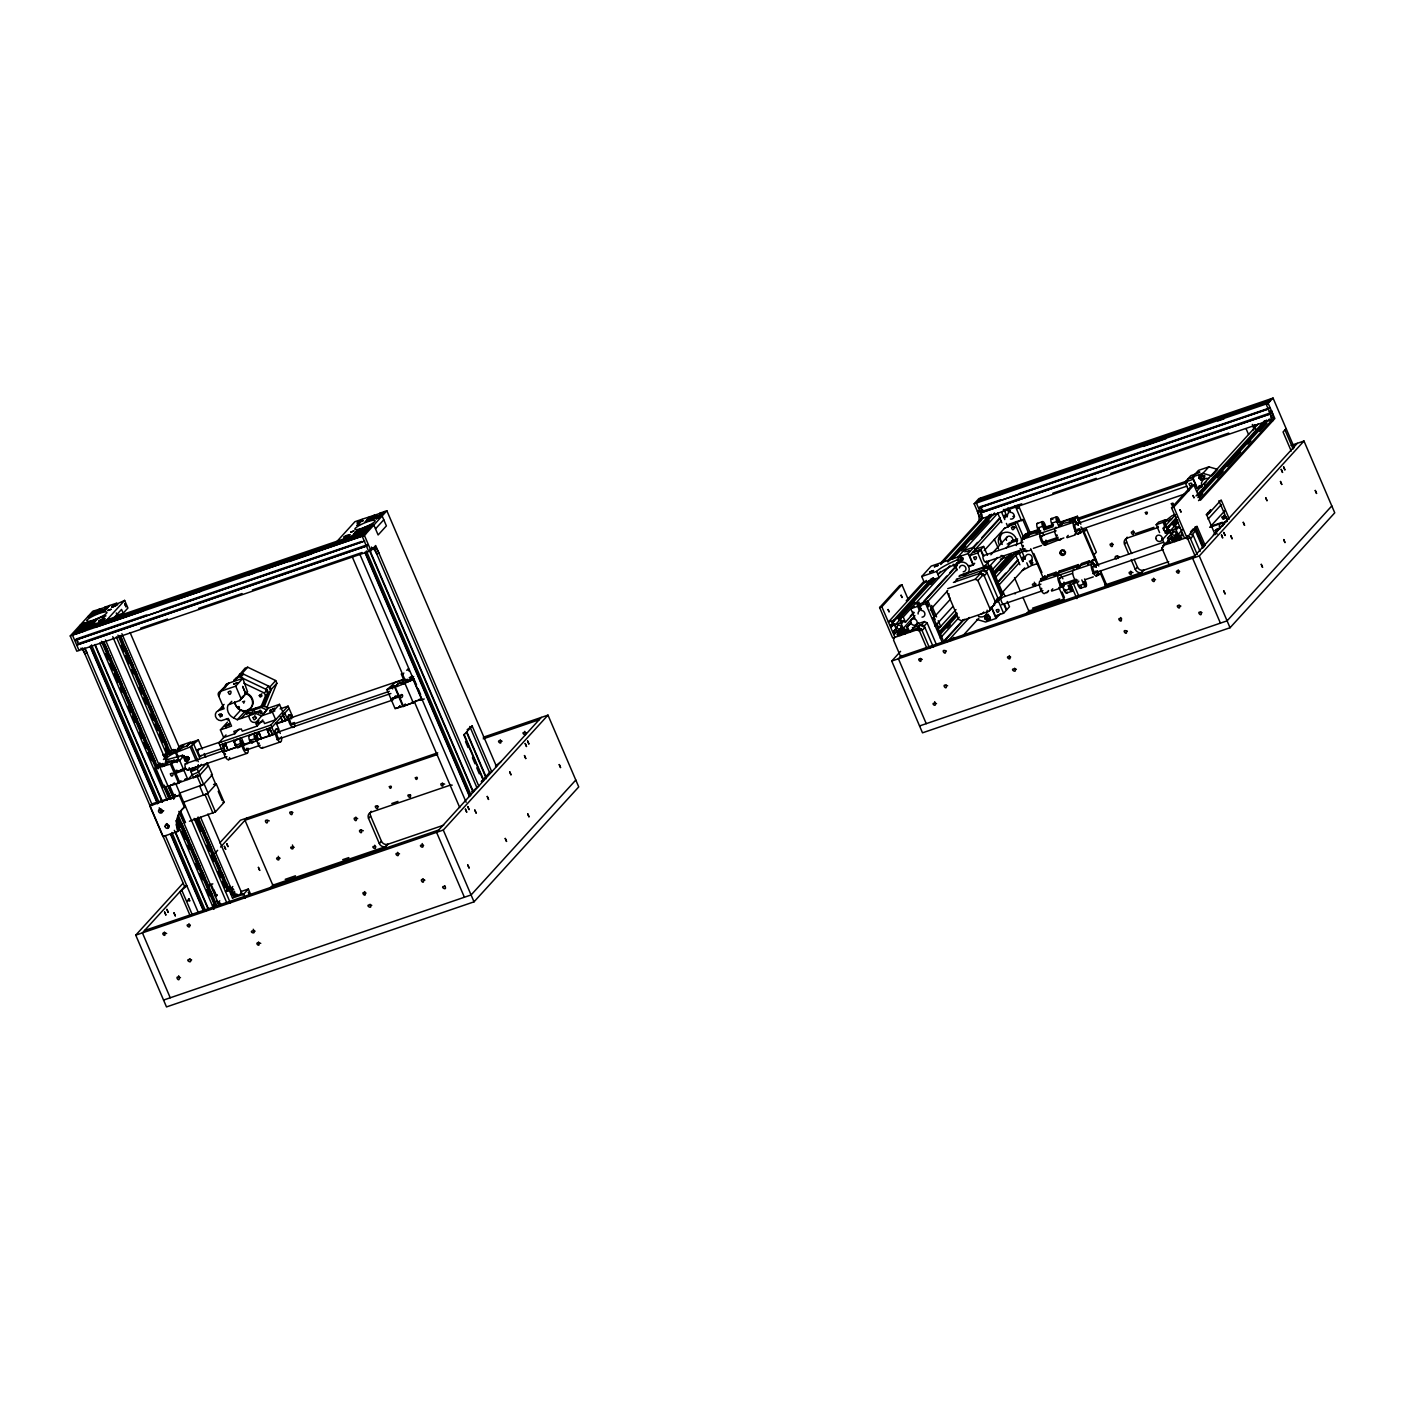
<?xml version="1.0" encoding="UTF-8"?>
<svg xmlns="http://www.w3.org/2000/svg" width="1405" height="1405" viewBox="0 0 1405 1405"><rect width="100%" height="100%" fill="white"/><g stroke="black" fill="none" stroke-linecap="round" stroke-linejoin="round"><path stroke-width="1.5" d="M984.835 618.762L986.082 615.127L984.835 618.762L986.995 620.536L990.402 618.657L986.995 620.536M989.454 619.693L989.735 617.094L987.575 615.337L985.133 616.163M1198.834 478.227L1200.063 474.591L1198.834 478.227L1200.994 480.001L1204.401 478.122L1204.682 475.522L1203.453 479.158M242.45 701.85L244.611 701.183L243.715 703.22M256.641 738.89L255.376 735.939L256.641 738.89A6.762 2.511 71.1 0 0 259.521 746.687A6.762 2.511 71.1 0 0 262.876 747.197M920.117 606.345L921.013 606.187M920.995 608.716L919.555 607.768L920.047 606.222M981.076 506.397L981.428 508.715M1010.336 510.647L1009.457 510.805M1014.375 593.56L1015.464 593.735M1031.779 559.928L1031.902 561.368M219.162 714.443L220.357 717.094L222.271 715.057M222.043 716.234L221.252 713.722L219.004 714.794M254.726 715.672L256.483 718.008M292.433 844.985C295.928 853.52 285.654 845.248 294.189 847.32M989.858 617.216C986.205 621.871 986.275 611.596 989.84 616.795M910.984 622.591L906.594 627.403L907.507 629.545L906.401 629.914L903.222 628.386L901.255 623.802L902.467 620.764L905.47 622.187L914.233 612.562L912.987 612.071M1182.413 533.145L1181.447 533.479L1182.36 535.621L1181.254 535.99L1178.075 534.444L1176.108 529.878L1177.32 526.84L1180.323 528.262M262.928 705.907L268.355 692.595L267.196 689.908L239.201 676.56L235.987 678.896L245.085 668.13L247.719 667.217L275.714 680.564L276.873 683.269L266.774 707.98M260.856 707.119L265.527 695.721L268.355 692.595M264.14 706.75L271.2 689.486L276.873 683.269M894.564 637.466L893.527 640.013L900.886 657.189M946.689 591.206L958.79 619.447L961.477 620.729L988.962 611.333L995.671 602.569L983.553 574.311L980.883 573.029L953.398 582.425M993.774 604.097L997.849 597.915L995.987 602.499L1000.307 598.881L1001.343 596.335L989.225 568.077L986.556 566.812L959.071 576.208M988.962 611.333L995.671 602.569M997.462 601.99L1001.343 596.335M1169.294 565.284L1161.917 548.108L1164.85 543.489L1170.207 541.663M1166.642 542.927L1169.171 539.871L1167.924 542.927M239.078 729.055L234.828 733.726L223.676 737.537L220.409 729.898L231.544 726.086L228.277 718.447L221.323 720.66A5.409 4.917 42.3 0 1 218.425 710.631L224.097 708.7L218.776 696.283L220.866 691.225L227.961 683.445L242.819 678.352L247.508 691.734L239.746 700.515L228.049 704.976A10.151 9.238 42.3 0 0 233.599 717.937L237.34 719.729L255.921 713.389L257.572 711.562L262.911 714.109M903.942 629.809L897.479 635.341L898.252 631.179L901.167 627.965M1178.795 535.885L1174.404 540.697L1172.332 541.399L1171.84 540.258L1173.105 537.254L1177.566 535.727L1180.744 537.219L1181.236 538.361L1179.164 539.063L1179.585 540.064M1004.206 603.641L1006.665 609.858L1009.492 606.749L1007.227 601.463M1023.051 548.775L1021.786 549.671L1020.048 548.565M1117.871 558.523L1117.519 556.257M1163.92 520.939L1163.639 522.098M104.831 618.78L104.163 618.376M171.954 749.603L171.234 750.375L173.728 749.532A6.762 1.264 -23.2 0 0 172.569 752.255A6.762 1.264 -23.2 0 0 182.527 747.53L182.826 747.056A6.762 1.264 -23.2 0 0 178.47 747.478M186.531 779.02L184.898 780.021M344.014 537.026L345.314 537.29M362.964 520.728L362.297 520.342M407.397 679.265A6.762 1.264 -23.2 0 0 402.778 682.075L402.497 682.549A6.762 1.264 -23.2 0 0 406.835 682.127A6.762 1.264 -23.2 0 0 413.983 678.633M239.746 700.515L247.508 691.734M189.131 759.174L186.847 761.932L189.131 759.174L188.059 756.663L184.687 756.891M263.578 713.881L266.704 709.964L261.348 707.418L253.919 709.947L255.552 713.775M474.047 791.226L471.817 791.981L478.771 786.027L375.679 545.509L370.955 550.69L76.801 651.218L70.25 635.956L92.712 611.298L99.685 609.155M81.929 624.803L72.48 635.183L79.031 650.462M90.201 615.724L94.925 610.543M76.678 632.022L75.607 631.758L365.3 532.758L365.739 533.76L74.079 633.427L74.518 634.41L84.862 630.88M97.595 609.858L106.517 606.819M82.263 628.281C75.501 629.493 95.698 622.38 87.005 626.648M86.987 623.082C78.311 627.35 98.49 620.237 91.747 621.467M95.259 614.003C88.497 615.232 108.694 608.119 100.018 612.387M104.743 607.188L116.843 603.061L115.456 604.572M92.063 624.926L96.787 619.728L79.699 625.576M109.783 605.467L105.059 610.648L87.971 616.496M99.123 622.503L100.51 620.992M99.86 622.257L101.248 620.729M116.211 604.326L124.641 600.392L127.925 608.031L123.183 613.212L115.772 615.759M106.921 619.851L124.641 600.392M113.278 618.481L121.55 609.401L123.183 613.212M337.2 541.153L354.921 521.694L361.981 519.288L360.593 520.798M344.26 538.747L345.648 537.219M344.998 538.484L346.385 536.956M352.058 536.078L356.782 530.879L373.87 525.048L378.121 534.971L386.393 525.892L382.142 515.969L365.054 521.799L369.778 516.619M372.448 515.934L381.37 512.895M357.116 534.339C350.354 535.568 370.551 528.456 361.858 532.723M361.84 529.158C353.147 533.426 373.344 526.313 366.582 527.542M370.112 520.078C363.351 521.308 383.547 514.195 374.854 518.463M374.52 515.231L362.718 519.025L361.752 520.43M379.596 513.264L386.867 510.77L496.509 766.568M218.776 696.283L218.46 695.545A3.39 3.073 42.3 0 1 220.128 691.471L227.961 683.445M371.64 525.804L362.191 536.183L368.725 551.462L371.096 548.863A8.307 3.091 71.1 0 1 371.429 548.565M379.912 516.724L384.636 511.543M220.128 691.471L229.033 683.058M363.561 536.148L363.79 534.427M70.25 635.956L364.422 535.428L386.867 510.77M164.209 756.417L167.037 753.291L167.704 754.819L163.437 759.508M236.567 677.456L233.739 680.582L239.201 676.56M180.982 780.653L178.628 783.252L163.033 787.45L154.849 768.359L158.045 766.726M159.854 762.88L157.852 765.075L159.38 764.548M166.949 755.065L170.497 752.36M239.412 674.347L242.046 673.452L247.719 667.217M375.504 528.86L383.776 519.78M240.712 677.28L243.557 674.172L238.832 675.787M364.72 541.048L74.711 640.381L362.648 541.75M185.232 761.264L182.65 755.258L167.915 759.455A13.523 2.511 -23.2 0 1 173.272 753.572L190.219 746.951L198.368 739.961L202.285 749.128M221.937 690.839L235.724 686.149L242.819 678.352M218.425 710.631L224.097 704.414M173.237 760.527L169.197 762.09M154.849 768.359L170.444 764.162L173.992 760.263M186.988 746.002L190.536 742.103L180.139 745.669M186.356 763.863A3.548 1.317 71.1 0 0 185.302 767.112L183.616 769.624L175.449 772.416L171.515 763.249L174.361 760.14L169.531 761.791A6.762 1.264 -23.2 0 0 165.474 761.756M182.65 755.258L181.473 756.557L184.073 755.662L187.497 763.688M229.226 704.116L231.772 701.323M171.515 763.249L179.7 760.456L184.073 755.662M175.449 772.416L177.311 770.379M179.7 782.339L175.783 773.189L177.645 771.134L186.022 768.781A3.548 1.317 71.1 0 0 188.305 769.132M149.861 805.996L151.758 803.923L180.525 794.809L149.861 805.996L162.945 836.537L177.803 831.461L179.7 829.389M220.409 729.898L227.505 722.117M175.783 773.189L183.95 770.397L185.811 768.342M225.222 725.858L230.104 723.61L225.222 725.858L226.047 727.755M233.599 717.937L240.694 710.14L244.435 711.949L262.998 705.609L268.355 708.155L279.49 704.344L282.774 711.984M237.34 719.729L244.435 711.949M235.057 744.123L236.128 747.442L222.763 752.009L218.829 742.841L226.029 734.956M241.063 718.464L248.141 710.684M265.527 695.721L264.368 693.016L267.196 689.908M271.2 689.486L270.041 686.782L275.714 680.564M172.446 795.072L175.204 794.58L172.446 795.072L168.512 785.922M190.94 771.696L197.227 769.009L201.477 764.355M267.775 694.035L270.603 690.926L268.531 686.062L265.685 689.188L267.073 692.419M255.57 708.138L248.492 715.918L250.125 719.746A4.233 3.846 42.3 0 0 257.115 721.134L268.355 708.155M225.784 743.649L223.255 746.406L226.24 745.388M261.348 707.418L262.998 705.609M174.062 784.464L199.721 775.261L208.467 765.655L212.383 774.822L203.655 784.412L179.278 793.193M222.763 752.009L253.339 741.12M250.266 734.727L249.212 735.904A3.811 1.405 71.1 0 0 249.616 740.505A3.811 1.405 71.1 0 0 252.162 742.771L253.216 741.594L238.042 747.601A3.811 1.405 71.1 0 1 235.496 745.317A3.811 1.405 71.1 0 1 235.092 740.716L236.391 739.293M235.092 740.716L241.361 737.783L244.312 744.65M234.828 733.726L233.845 731.425L241.274 728.896L242.257 731.18L257.115 726.104L256.132 723.821L258.959 720.695M269.795 710.614L274.678 708.383L269.795 710.614L270.621 712.528M257.115 726.104L262.788 719.887M238.042 747.601L239.342 746.16M177.803 831.461A23.78 21.637 42.3 0 1 184.477 807.295L185.425 806.259A23.78 21.637 42.3 0 0 178.751 830.425L176.292 824.7M255.921 713.389L261.26 715.935L272.412 712.124L279.49 704.344M249.212 735.904L255.71 732.69L258.661 739.574L252.162 742.771M259.205 732.216L256.694 734.991L259.662 733.972M183.212 802.36L207.571 793.579L216.317 783.99L224.168 802.308L215.422 811.914L189.429 821.24M218.829 742.841L270.831 725.085L288.095 706.135L292.012 715.303L290.993 715.444A7.025 2.599 71.1 0 0 288.218 718.499L287.762 719.975L276.434 723.838M270.357 728.405L267.828 731.18L270.796 730.161L272.535 735.008L269.514 728.036L267.653 729.265M289.061 708.436L271.815 727.369L219.812 745.142M258.661 739.574L274.765 734.235L275.222 732.76A7.025 2.599 71.1 0 1 277.997 729.722L279.015 729.564L276.065 722.697M483.285 737.239L547.985 715.127L578.737 786.905L474.029 901.834L166.493 1006.928L135.741 935.15L182.931 883.359M219.795 842.877L240.448 820.221L437.71 752.817M185.197 885.923L142.414 932.867L170.233 997.761M214.684 853.555L217.635 850.306M220.585 847.075L247.122 817.938M189.991 915.34L179.893 891.754L186.847 885.8L184.617 886.555L82.333 647.933M395.911 688.678L399.038 696.002L390.871 698.794L386.955 689.644L395.104 682.654L405.184 679.212M402.655 674.347L403.85 673.048M398.318 683.603L394.787 687.502L414.071 679.23L416.53 684.955M399.073 683.357L402.638 682.303M409.206 677.825L412.034 676.033M414.457 702.324L395.121 708.735L391.205 699.567L393.277 697.951M217.231 900.745L212.506 905.944L216.212 904.662L219.76 900.781M230.227 886.485L225.503 891.666L229.226 890.401L232.756 886.502M394.12 685.781L389.765 687.783L394.12 685.781L402.954 706.592L405.325 703.993M229.226 890.401L232.492 898.041L236.04 894.142M232.492 898.041L243.627 894.23L248.369 889.031L250.81 894.757M269.04 889.312L273.466 884.465M370.639 816.006L381.44 841.191A5.076 4.619 42.3 0 0 387.85 844.265L385.725 846.6A5.076 4.619 42.3 0 1 379.315 843.527L368.514 818.342L370.639 816.006A5.076 4.619 42.3 0 1 371.166 811.265M467.163 729.739L472.133 725.946L491.768 771.767L489.555 772.522L481.283 781.602L483.496 780.846L463.861 735.026L472.133 725.946M379.315 843.527L381.44 841.191M495.456 766.041L501.234 761.387M541.294 717.411L436.586 832.34L464.405 897.251M135.741 935.15L443.278 830.056L547.985 715.127M575.804 780.038L471.097 894.95L163.56 1000.061M929.724 648.443L921.417 629.054L918.73 627.772L916.85 629.844L892.702 638.098L879.618 607.557L899.709 585.516L901.922 584.743L908.473 600.023M979.882 517.145L974.157 503.798L978.881 498.599L1273.053 398.072L1294.321 447.703M879.618 607.557L881.848 606.802L901.922 584.743M981.111 497.844L976.387 503.025L982.92 518.305L1272.631 419.305L1198.535 500.637M940.612 571.484L937.908 574.452A23.78 4.408 -23.2 0 1 958.684 562.878L962.214 558.997L960.915 555.941L957.367 559.84A23.78 4.408 -23.2 0 0 936.608 571.396L939.225 577.508L924.367 582.583L921.75 576.471L931.199 566.092L968.203 553.552L1000.36 518.041M981.006 512.772L1270.717 413.773L981.006 512.772L981.919 514.915M906.243 600.778L923.91 581.407M940.086 563.633L980.708 519.06M926.334 580.406L888.381 622.064L893.44 620.343L931.199 578.79M940.841 564.494L983.272 517.918M947.444 561.052L989.787 514.581M934.694 578.667L898.199 618.727L901.185 620.149L899.92 623.153L895.459 624.681L892.28 623.188L933.271 578.07M947.883 562.053L991.544 514.23M893.527 624.066L890.612 627.262L894.493 623.732M952.204 559.436L994.547 512.966M898.62 619.71L914.673 602.078M930.725 584.462L935.115 579.65M961.389 550.813L965.762 546.001M971.61 539.59L989.12 520.359M895.459 624.681L901.308 618.27M898.199 618.727L903.239 616.988L949.956 565.723M957.262 557.715L998.13 512.843M964.901 551.919L965.832 550.883M897.093 627.35L892.702 632.145L896.583 628.615M901.255 623.802L904.188 620.589M914.883 618.235L910.791 608.699L917.851 606.293L920.222 603.693L916.885 604.835L919.239 602.236L915.533 603.518M922.014 617.164A3.548 3.232 42.3 0 0 924.876 613.599A3.548 3.232 42.3 0 0 920.977 610.42L918.607 606.029L920.96 603.43L928.02 601.024L934.571 616.303L933.377 617.603L944.019 642.419M910.335 616.11L913.268 612.896M923.471 601.691L946.83 576.05M949.762 572.836L957.051 564.828M973.121 547.212L977.494 542.4M981.867 537.588L999.394 518.357M893.668 631.811L894.581 633.954L897.514 630.757M922.98 602.956L956.559 566.11M896.987 634.182L901.36 629.387M918.607 606.029L925.649 603.623L928.02 601.024M903.222 628.386L914.901 615.566M926.58 602.745L957.244 569.095M966.781 573.925A6.762 6.147 42.3 0 0 968.66 566.514L973.489 564.88L969.555 555.713L972.4 552.604L980.567 549.812L983.026 556.029A3.548 1.317 71.1 0 0 984.22 561.069A3.548 1.317 71.1 0 0 986.31 561.069M1001.045 521.027L972.629 552.341L980.813 549.548L983.641 546.44L987.434 555.256M897.479 635.341L903.31 628.931M906.594 627.403L910.475 623.873M904.363 630.81L899.99 635.622L899.551 634.621M907.648 630.792L904.732 633.989L907.226 629.791M969.555 555.713L977.74 552.92L980.567 549.812M959.439 576.085L960.388 575.031M954.891 581.916L957.718 578.807M918.554 622.643L909.79 632.268L907.56 627.069M930.233 609.823L947.743 590.609M984.238 550.549L1004.68 528.104M974.684 563.282L973.121 565.003L968.203 553.552M1004.329 528.491L1022.735 519.534L1029.285 534.796M912.354 627.807L921.575 624.663L924.402 621.554L927.089 622.819L936.081 643.824M1008.895 525.681L1014.902 523.626L1016.799 521.554L1023.332 536.833M1291.09 445.438L1303.981 441.03L1334.75 512.807L1230.042 627.736L922.505 732.83L891.736 661.053L900.587 651.34M926.879 648.302L919.52 631.126L921.417 629.054M933.412 647.319L924.244 625.945L927.089 622.819M932.639 618.727L950.114 599.549M990.876 554.799L1006.893 537.219M901.378 655.52L898.427 658.769L926.246 723.663M989.7 560.56L982.85 568.077L987.206 568.34M947.725 588.66L975.211 579.264L980.883 573.029M956.243 579.317L983.728 569.921L986.556 566.812M934.957 626.209L952.432 607.03M988.839 567.076L997.568 557.486M1006.314 547.897L1012.144 541.505M989.998 608.787L977.88 580.546L983.553 574.311M998.498 599.443L986.398 571.203L989.225 568.077M989.401 568.463L991.28 566.391L1003.065 593.876L1001.185 595.948M937.82 629.563L956.015 609.594M992.51 569.534L1004.189 556.714M1079.391 528.702A6.762 2.511 71.1 0 1 1076.669 532.969A6.762 2.511 71.1 0 1 1073.332 522.414A6.762 2.511 71.1 0 1 1078.338 525.382A7.025 2.599 71.1 0 0 1075.844 521.518L1023.42 539.011L1022.612 537.131L1025.439 534.023L1039.437 529.228M1024.842 536.376L1026.967 534.04L1025.158 537.131L1022.612 537.131M939.172 631.899L956.7 612.668M993.195 572.608L1009.247 554.975M1029.935 533.022L1028.126 536.113L1025.158 537.131M939.471 633.146L957.121 613.651M993.493 573.855L1011.126 554.378L1009.053 555.08M1028.126 536.113L1029.549 534.567M939.541 635.078L957.068 615.847M993.563 575.787L1012.548 554.957M947.269 628.053L950.202 624.856M999.833 570.377L1012.97 555.959M1026.581 535.568L1035.977 532.565L1038.102 530.229M940.226 638.151L959.193 617.322M995.688 577.262L1019.327 551.322L1013.637 553.271M1035.977 532.565L1038.436 530.985M1019.872 564.757L1015.78 555.221L1025.58 550.093M1036.31 533.32L1040.701 530.756L1037.715 531.775M1042.264 521.729A3.811 1.405 71.1 0 0 1042.668 526.331L1044.143 529.773L1046.268 527.437L1044.811 523.995A3.811 1.405 71.1 0 0 1042.264 521.729L1037.066 523.503M944.406 640.469L963.373 619.64M996.953 582.794L1005.717 573.17M1010.09 568.375L1017.396 560.367M943.897 641.751L964.339 619.324M996.461 584.058L1018.362 560.033M947.497 641.541L969.397 617.498M998.604 585.446L1019.029 563.019M950.869 640.557L953.802 637.343M1056.384 516.899A3.811 1.405 71.1 0 0 1056.788 521.501L1058.597 525.716L1060.722 523.38L1058.913 519.183A3.811 1.405 71.1 0 0 1056.384 516.899L1051.186 518.691M1061.565 524.697L1063.357 521.589L1061.565 524.697L1058.597 525.716M1044.512 544.525L1046.971 542.962M962.829 635.798L978.881 618.182M1000.782 594.139L1024.702 567.901M1000.957 595.351L1003.451 592.629L1004.961 596.159M1069.398 521.132L1071.541 518.796L1069.732 521.905L1060.002 524.153M1029.373 561.087L1031.744 565.477L1022.331 570.483M1072.7 520.886L1074.509 517.795L1072.7 520.886L1069.732 521.905M1071.154 520.342L1074.597 519.358L1077.442 516.25L1080.849 524.206M987.575 615.337L988.523 614.301M1066.799 536.903L1068.222 535.358M976.861 619.447L985.625 622.011L996.022 618.446L1000.465 613.581M1076.388 532.565L1074.966 534.111L1080.498 533.11L1082.623 530.774M991.491 606.872L995.425 616.022L1003.592 613.247L1006.419 610.121L1003.679 604.22A3.548 1.317 71.1 0 1 1001.062 600.181A3.548 1.317 71.1 0 1 1002.345 597.792M1078.267 533.865L1080.392 531.529M1097.358 573.539L1096.269 575.857L1098.499 575.102L1097.674 572.485A7.025 2.599 71.1 0 0 1097.428 570.834A6.762 2.511 71.1 0 1 1094.671 574.961A6.762 2.511 71.1 0 1 1091.334 564.424A6.762 2.511 71.1 0 1 1096.339 567.374A7.025 2.599 71.1 0 0 1093.828 563.528L1041.421 581.003L1040.613 579.123L1044.969 576.032L1043.16 579.123L1044.969 576.032M1084.151 531.898L1086.522 529.299L1096.339 552.218L1093.968 554.799M1043.16 579.123L1046.128 578.105L1047.937 575.014L1056.103 572.221L1054.312 575.312L1056.103 572.221M1046.128 578.105L1047.937 575.014M1054.312 575.312L1057.28 574.311L1059.071 571.203L1078.39 564.599L1076.581 567.708L1078.39 564.599M1057.28 574.311L1059.071 571.203M1025.053 615.214L1029.479 610.367M1048.622 590.539L1046.497 592.875L1048.393 591.347M1051.361 590.328L1052.784 588.765M1060.951 585.973L1059.546 587.536L1062.514 586.517L1064.305 590.715A3.811 1.405 71.1 0 0 1067.185 591.944M1076.581 567.708L1079.567 566.689L1081.358 563.598L1089.525 560.806L1087.733 563.897L1089.525 560.806M1079.567 566.689L1080.972 565.126L1078.004 566.145M1090.368 562.123L1094.741 559.014L1087.733 563.897M1090.701 562.878L1092.51 559.787M1094.917 560.472L1095.742 559.559L1094.179 555.888M1128.672 553.921L1124.527 544.227L1126.652 541.891A5.076 4.619 42.3 0 1 1127.179 537.167M1096.269 575.857L1098.394 573.521M1098.499 575.102L1101.327 571.993M1188.771 490.925L1184.995 482.091L1187.822 478.982L1193.951 476.892M1192.546 476.875L1198.465 470.394L1208.862 466.846L1217.626 469.393L1211.707 475.891L1202.943 473.327L1192.546 476.875L1197.464 488.343M1156.192 524.715L1158.563 522.116L1165.623 519.692L1163.252 522.291L1156.192 524.715L1159.582 532.6M1184.643 538.343L1171.542 507.802L1191.633 485.744L1193.864 484.988L1200.414 500.25L1274.862 418.532L1267.696 402.269M1199.132 475.628C1209.354 473.538 1197.236 481.441 1202.522 473.766M1202.943 473.327L1208.862 466.846M1270.822 398.844L1266.098 404.025L1271.894 417.566M1267.468 403.973L1273.053 398.072M1171.542 507.802L1173.772 507.029L1193.864 484.988M1200.994 480.001L1204.401 478.122M1165.922 526.524L1163.99 522.045L1172.069 515.705L1175.774 514.441L1163.235 528.14L1165.465 533.338L1169.346 529.808M1196.814 491.293L1258.125 423.994M1163.235 528.14L1168.293 526.418L1177.039 516.812M1196.024 495.965L1264.641 420.657M1177.425 519.99L1173.034 524.785L1176.038 526.225L1174.773 529.228L1170.312 530.756L1167.116 529.264L1176.02 519.393M1197.78 495.614L1266.52 420.06M1165.465 533.338L1168.38 530.124M1197.868 497.546L1269.4 419.041M1173.474 525.786L1177.847 520.974M1199.747 496.948L1202.662 493.735M1217.257 477.718L1223.105 471.307M1227.478 466.495L1240.615 452.076M1247.921 444.068L1250.836 440.854M1259.6 431.247L1266.906 423.239M1170.312 530.756L1176.161 524.346M1137.453 567.093A5.076 4.619 42.3 0 0 1143.863 570.149L1141.738 572.485A5.076 4.619 42.3 0 1 1135.31 569.429L1137.453 567.093L1134.116 559.348M1161.707 540.451L1168.995 532.442M1169.785 543.419L1167.555 538.22L1170.47 535.024M1167.555 538.22L1174.369 531.476M1176.108 529.878L1179.041 526.664M1166.343 542.98L1169.171 539.871M1161.917 548.108L1163.814 546.036M1168.521 537.887L1169.434 540.029L1172.35 536.833M1171.84 540.258L1177.671 533.847M1178.075 534.444L1182.448 529.65M1172.332 541.399L1178.163 535.006M1180.674 535.287L1174.826 541.68L1174.404 540.697M1190.439 531.968L1193.354 528.772M1206.14 514.722L1210.408 510.068M1162.954 545.562L1186.874 537.571L1197.025 526.418L1205.209 545.509M1286.137 428.613L1283.064 431.985L1291.248 451.075M1195.286 556.398L1187.928 539.221L1189.807 537.149L1187.137 535.885M1208.089 519.095L1221.191 504.711M1190.474 538.677L1193.302 535.568L1190.088 534.04M1210.408 526.576L1224.967 510.595M1218.293 529.527L1216.203 530.071M1213.358 534.884L1227.952 518.866M1297.307 443.313L1192.599 558.242L1220.418 623.135M891.736 661.053L1199.273 555.959L1303.981 441.03M1331.8 505.923L1227.092 620.852L919.555 725.946M219.215 714.46L222.008 715.005M1003.539 555.73L1000.957 555.555M1225.845 517.795L1223.053 517.233L1224.282 515.126M999.06 597.722L1002.116 594.912L990.349 567.427L983.781 567.04L962.337 574.364M363.105 520.675L362.086 521.395M169.531 761.791L168.846 762.406A6.762 1.264 -23.2 0 1 158.976 766.638A6.762 1.264 -23.2 0 1 160.714 763.793M182.211 769.22L180.648 770.098M112.751 605.889L111.592 606.837L112.558 606.925M117.616 604.782L114.701 606.293M99.105 620.536L102.846 618.692M104.62 619.043L103.285 619.798M357.239 522.502L360.137 520.974M344.243 536.763L346.332 535.621M344.892 536.376L344.225 537.465M349.09 535.656L350.267 534.708L349.301 534.62M406.625 680.406L405.676 681.443L411.033 678.65M399.582 706.241L400.548 706.434M176.24 760.245C170.321 764.267 184.564 757.506 176.24 760.245L177.223 762.529M222.148 709.332L223.237 706.715M231.087 890.594L232.387 893.65L231.105 892.228M982.833 509.98L981.656 509.19M1003.82 517.268L1004.557 517.584A3.39 1.247 71.1 0 1 1004.786 515.126A3.39 1.247 71.1 0 1 1006.524 516.496M1255.174 427.436L1253.875 425.1M1033.044 562.878L1031.709 562.72L1030.989 560.455A3.548 3.232 42.3 0 0 1030.497 554.922A3.548 3.232 42.3 0 0 1025.457 557.047M349.195 535.639L347.667 536.411M242.345 697.266L243.381 696.476L242.485 696.476M175.151 749.532C169.355 753.642 184.564 747.091 177.539 748.514M171.428 784.745L170.62 785.448L172.85 784.763M395.42 696.107L394.612 696.81L396.86 696.107M399.916 706.048L399.231 706.785M237.059 894.16C231.386 897.602 244.031 893.668 240.993 892.702M1074.614 582.337L1073.227 583.057L1078.724 595.896M216.967 895.248L215.106 895.723L217.108 894.757M260.663 713.775C264.333 711.334 256.764 708.981 258.748 713.143M113.348 605.502L117.757 603.992M98.649 621.256L103.355 619.798M162.927 763.424C155.288 767.516 170.216 762.722 165.263 762.564M212.822 883.85L209.696 885.097M996.725 616.286L997.936 615.478L996.848 615.583M402.954 706.592L421.553 699.11L413.369 680.02M195.875 775.823L197.508 775.367L195.875 776.385M162.734 755.1L167.037 753.291M360.699 522.168L358.222 523.082M346.297 535.604L348.756 534.69M347.685 536.429L345.226 537.342M241.853 697.512L240.852 697.916M180.718 770.291L182.597 769.87L180.578 771.011M184.635 779.459L185.811 779.02M196.015 775.683L197.894 775.244L195.91 776.28M197.227 769.009L199.844 775.121L193.556 777.808L189.218 767.692M262.12 695.897L260.206 694.843L261.945 693.807M114.718 606.258L113.085 606.855M103.9 616.145C98.35 618.586 107.202 616.005 103.9 616.145A10.994 2.037 -23.2 0 1 105.972 615.829M360.137 521.009L362.42 520.272M93.327 612.299L97.542 610.894L91.817 613.967M108.185 607.223L102.442 610.297L106.675 608.892M368.18 518.375L372.395 516.97L366.67 520.043M383.038 513.299L377.295 516.373L381.528 514.968M80.331 626.577L84.546 625.172L78.821 628.228M95.189 621.502L89.446 624.575L93.678 623.153M355.184 532.653L359.399 531.248L353.656 534.304M370.042 527.577L364.299 530.633L368.514 529.228M77.205 630.002L366.916 531.002M196.7 591.013L200.845 589.608M95.206 627.35L142.801 611.087M173.834 600.479L200.739 591.277M248.334 575.014L254.551 572.889M258.678 571.484L364.211 535.41M289.061 561.596L311.822 553.816M146.489 615.004L76.133 639.047L78.1 643.631L367.794 544.613M160.978 610.051L361.7 541.452M371.096 548.863L373.326 548.108A8.307 3.091 71.1 0 1 378.964 553.149L376.733 553.904A8.307 3.091 71.1 0 0 371.816 548.424M140.641 628.193L167.546 618.99M198.579 608.383L242.046 593.542M252.391 589.995L362.069 552.516M247.438 711.457L254.867 708.91M250.143 714.109L257.572 711.562M280.087 708.875L288.095 706.135M198.368 739.961L190.202 742.753L187.357 745.879L182.527 747.53M406.625 670.203L409.066 669.36M256.132 723.821L263.56 721.274L264.544 723.575L275.679 719.764L272.412 712.124M289.781 716.058L292.012 715.303M196.419 750.13L221.323 741.612M289.781 718.218L403.885 679.23M276.346 723.435L286.339 720.01M402.778 682.075L397.949 683.726L395.121 686.852L386.955 689.644M411.595 680.09L414.071 679.23M200.546 755.855L223.36 748.057M291.819 724.664L389.326 691.33M235.496 745.317L240.712 743.544A3.811 1.405 71.1 0 0 243.241 745.809M249.616 740.505L254.814 738.731A3.811 1.405 71.1 0 0 257.361 740.997M185.495 763.688L222.851 750.92M276.785 732.497L390.889 693.49M257.343 739.75L273.343 734.288M391.205 699.567L399.371 696.775M187.532 770.116L226.96 756.645M245.629 750.27L260.153 745.3M276.75 739.627L392.926 699.936M997.638 495.35L1001.783 493.945M974.157 503.798L1268.329 403.27M1143.301 446.404L1166.062 438.623M1217.801 420.956L1224.001 418.831M228.471 759.701L247.034 753.361M261.892 748.285L280.473 741.928M1000.729 499.811L980.04 506.889L981.99 511.455L1271.701 412.455M1019.345 493.454L1269.734 407.872M420.306 700.322L424.205 698.988M1003.152 510.173L1021.786 503.798M1052.819 493.208L1096.286 478.35M1110.758 473.397L1228.725 433.091M213.56 784.482L216.317 783.99M1008.79 524.293L1022.735 519.534M963.725 550.62L974.122 547.054L975.755 550.883M975.474 549.232L983.641 546.44M1039.279 532.302L1037.47 528.104L1042.668 526.331M1044.143 529.773L1053.065 526.717L1051.59 523.292L1056.788 521.501M1197.025 473.52L1190.896 475.61L1188.068 478.719L1194.197 476.629M1045.443 527.191L1053.434 524.451M1059.44 522.397L1077.442 516.25M1024.737 534.796L1038.734 530.019M1044.74 527.964L1053.399 524.996M1060.74 522.502L1076.739 517.022L1079.286 522.994M1011.424 541.013L1017.642 538.888M1077.705 518.357L1187.506 480.826M1184.995 482.091L1193.161 479.298L1197.095 488.466L1201.907 486.815L1201.433 485.164A6.762 6.147 42.3 0 1 1208.563 478.473M958.509 560.261L962.214 558.997M1007.227 544.051L1017.589 540.504M1077.653 519.973L1187.453 482.459M921.75 576.471L936.608 571.396M983.518 555.642L1022.928 542.172M1039.524 536.499L1056.121 530.827M1074.79 524.451L1186.821 486.165M956.665 565.671L954.188 566.514L953.205 564.23M1199.045 486.306L1200.169 485.919M1199.027 486.622L1199.449 485.603M968.238 565.794L972.383 565.249M1201.679 486.007L1198.202 488.079M985.555 562.07L1024.965 548.6M1043.652 542.225L1058.158 537.272M1074.755 531.599L1184.714 494.016M1043.687 543.524L1057.684 538.747M1082.798 530.581L1086.522 529.299M1000.36 559.243L1026.352 550.356M1028.495 550.883L1030.726 550.11M1044.846 545.298L1063.831 537.922M1067.133 537.676L1075.299 534.884M437.658 754.432L244.997 820.274L272.816 885.185L385.725 846.6M483.232 738.854L539.169 719.746M1037.786 563.423L1032.499 565.231L1030.567 560.753L1032.078 560.613M1170.066 519.253L1172.297 518.48M912.038 607.557L914.269 606.784M1163.99 522.045L1171.05 519.622M1135.363 533.672L1153.997 527.297M1158.089 527.507L1127.003 538.133A5.076 4.619 42.3 0 0 1124.527 544.227M1173.034 524.785L1178.092 523.064M1044.582 577.578L1047.55 576.559M1055.717 573.767L1058.703 572.748M1089.156 562.334L1092.124 561.333M1040.613 579.123L1042.826 578.368M1045.812 577.35L1053.978 574.557M1056.946 573.539L1076.265 566.935M1079.233 565.934L1087.4 563.142M1000.852 593.507L1003.451 592.629M1197.025 526.418L1194.794 527.191L1202.979 546.264M391.784 803.519L398.001 801.394M916.306 624.312L924.402 621.554M898.252 631.179L902.713 629.651L905.891 631.144L906.383 632.285L904.311 633.005M894.581 633.954L896.917 630.529L894.95 625.963L891.771 624.417L890.665 624.786L891.578 626.929M1001.519 597.634L1040.929 584.164M1059.598 577.789L1072.05 573.539M1092.791 566.443L1163.34 542.33M1169.434 540.029L1171.77 536.605L1169.803 532.021L1166.624 530.493L1165.518 530.862L1166.431 533.004M1212.585 525.628L1222.332 522.291M1209.687 527.332L1227.25 521.325L1226.618 517.04M899.867 634.217L918.73 627.772M1174.071 540.345L1181.781 537.711M993.142 605.608L994.635 605.116M1217.029 528.614L1218.1 529.123M1215.079 530.458L1218.311 529.351M1001.484 604.782L1042.967 590.609M1059.563 584.937L1076.16 579.264M1092.756 573.591L1163.305 549.478M1061.688 585.516L1077.688 580.054M1051.695 591.101L1059.862 588.309M1085.117 579.668L1093.301 576.875M1064.305 590.715L1069.504 588.941A3.811 1.405 71.1 0 0 1072.05 591.206L1066.852 592.998M1069.504 588.941L1068.046 585.516L1076.95 582.46L1078.425 585.903L1083.624 584.129A3.811 1.405 71.1 0 0 1086.17 586.394L1080.954 588.168M1032.517 608.207L1059.704 598.916M1141.914 570.816L1168.749 561.649M1063.726 599.145L1028.829 611.07L1022.928 597.301M1104.787 585.112L1141.738 572.485M900.552 656.434L1194.724 555.906M241.309 891.455L248.369 889.031M285.215 879.337L295.472 875.824M342.697 859.684L348.844 857.594M385.901 844.914L443.699 825.174M144.557 930.532L438.711 830.004M359.048 522.783L357.081 523.275M102.793 618.744L104.76 618.27M413.685 676.578L412.771 676.771M400.144 706.575L399.248 706.733M933.57 578.087L932.217 578.228M395.947 708.102L400.811 706.978M113.173 606.784L111.662 606.995M397.615 696.16L394.946 697.565L397.984 696.178M1255.473 428.578L1253.734 425.68M1164.587 520.482L1165.816 520.57M1132.974 572.573C1124.123 569.745 1133.73 579.159 1130.709 571.133M189.131 757.962C180.42 754.977 190.096 764.338 186.865 756.522M444.7 784.131C436.112 781.04 444.928 790.734 442.557 783.112M269.251 820.889C261.365 817.394 268.285 827.387 267.424 820.485M363.333 830.759C354.745 827.65 363.579 837.362 361.19 829.74M166.668 933.482C157.817 930.654 167.423 940.068 164.42 932.042M260.75 943.335C251.899 940.525 261.506 949.938 258.502 941.912M226.346 719.132L229.12 720.449M207.202 765.637L208.467 765.655M211.119 774.805L212.383 774.822M222.903 802.29L224.168 802.308M984.729 566.004L991.28 566.391M1015.165 527.736L1013.321 526.225M1118.942 556.731C1116.782 554.255 1112.918 557.557 1116.378 559.032M1155.525 579.738C1147.007 577.016 1156.982 586.201 1153.681 578.228M1036.152 584.146L1034.941 583.742M1180.867 606.099C1172.578 603.079 1181.833 612.598 1179.146 604.993M922.277 659.454C913.988 656.434 923.226 665.952 920.538 658.348M1016.359 669.324L1015.148 668.921M947.62 685.798C939.699 682.479 947.848 692.349 946.109 685.078M936.52 703.606C928.108 701.323 938.066 709.806 934.659 701.675M261.91 712.036L260.048 710.105M502.094 741.26C493.577 738.538 503.552 747.723 500.25 739.733M188.955 757.787L187.234 756.68M357.695 818.623C350.021 815.146 357.485 825.104 356.273 818.131M399.529 853.836C390.994 851.131 400.969 860.299 397.668 852.326M280.139 858.244C271.551 855.838 281.843 864.619 278.278 856.312M424.872 880.197C417.197 876.738 424.661 886.678 423.449 879.723M371.781 905.347L370.569 904.943M255.113 931.199L253.901 930.795M191.624 959.914L190.413 959.51M180.507 977.704C172.833 974.245 180.297 984.202 179.102 977.23M1039.05 528.543L1038.067 527.455M184.88 760.632L187.55 761.159M1134.502 532.407C1127.144 529.316 1135.029 538.853 1133.519 531.968M1113.269 544.49C1105.928 541.382 1113.814 550.918 1112.286 544.034M1179.62 571.326C1171.542 569.043 1181.728 577.631 1178.198 569.85M1202.03 612.703C1194.461 609.752 1202.979 619.166 1200.941 612M1127.354 631.214C1119.996 628.105 1127.899 637.659 1126.371 630.775M1010.687 657.066C1002.626 654.783 1012.812 663.371 1009.264 655.591M946.373 651.042C939.014 647.951 946.9 657.487 945.372 650.603M526.19 732.848C518.111 730.565 528.315 739.153 524.768 731.355M378.489 806.523C370.92 803.572 379.455 812.986 377.401 805.82M423.608 845.441C415.511 843.474 425.943 851.606 422.167 843.527M292.943 812.547C285.584 809.456 293.469 818.992 291.941 812.108M366.108 893.106C358.767 889.997 366.652 899.534 365.124 892.649M190.36 925.14C182.281 922.857 192.467 931.445 188.937 923.665M1192.81 529.65L1195.479 530.932L1192.652 534.04L1200.116 551.445M1185.24 537.957L1187.928 539.221M983.728 569.921L986.398 571.203M975.211 579.264L977.88 580.546M921.575 624.663L924.244 625.945M916.85 629.844L919.52 631.126M242.046 673.452L270.041 686.782M243.838 683.234L264.368 693.016M1121.717 618.85C1114.709 616.461 1122.964 625.225 1121.137 618.551M1034.73 583.672C1027.968 584.041 1038.541 589.169 1034.291 582.214M1014.937 668.85C1008.14 668.481 1018.239 674.769 1014.621 668.218M410.769 795.212C403.586 792.982 412.42 801.57 410.084 794.65M445.034 886.362C438.237 885.993 448.336 892.28 444.718 885.73M375.732 846.583C368.128 845.037 378.472 852.695 374.714 845.23M370.358 904.873C363.561 904.504 373.66 910.791 370.042 904.24M253.69 930.725C246.929 931.093 257.501 936.222 253.251 929.267M190.202 959.439C183.405 959.071 193.504 965.358 189.886 958.807M1165.447 522.221L1165.5 524.89M1079.813 586.307L1079.022 585.253M1065.71 591.136L1064.639 589.239M1201.574 474.802L1203.734 476.558M1199.782 477.191L1201.942 478.965M985.783 617.726L987.943 619.5M1133.712 532.038L1133.062 530.51M1112.497 544.104L1111.847 542.997M1121.331 618.622L1120.698 617.515M423.66 879.793L423.01 878.687M356.484 818.219L355.834 817.095M365.335 892.719L364.685 891.613M921.048 608.857L920.293 607.522M250.81 740.786L250.213 739.855M236.69 745.598L235.829 743.842M1255.332 426.786L1254.612 424.854M1158.44 527.297L1157.896 526.19M78.013 641.751L77.187 639.837M968.66 566.514L967.782 565.003A6.762 6.147 42.3 0 0 956.77 570.588M178.997 976.984L178.646 975.773M1254.964 424.925L1255.403 426.137M1284.96 429.912L1293.144 449.003M1254.068 425.645L1255.701 429.456M1252.347 424.451L1253.857 429.14A3.548 3.232 42.3 0 0 1252.803 430.439M1246.112 428.771L1248.553 434.496M1229.322 519.042L1221.138 499.952L1206.965 515.53L1215.132 534.62M1218.908 500.724L1227.092 519.815M1215.466 530.335L1217.099 534.146M1195.866 527.771L1204.05 546.861M1194.689 529.07L1202.873 548.143M1199.273 555.959L1230.042 627.736M1189.807 537.149L1197.271 554.553M1173.772 507.029L1186.874 537.571M1168.293 526.418L1168.714 527.402L1166.642 528.122L1167.116 529.264M1163.252 522.291L1164.763 526.98A3.548 3.232 42.3 0 0 1163.533 530.001M1162.128 538.537L1164.657 544.455M1126.652 541.891L1131.622 553.535M1131.166 559.734L1135.31 569.429M1082.553 528.192L1098.78 566.022M1100.466 570.553L1107.526 587.044M1080.937 526.84L1097.393 565.038M1100.414 573.293L1105.911 586.131M1074.597 519.358L1075.405 521.237M1080.498 533.11L1079.672 530.493A7.025 2.599 71.1 0 0 1079.426 528.842M1092.598 561.35L1093.406 563.247M1084.555 578.983L1085.749 581.793A3.811 1.405 71.1 0 1 1086.17 586.394M1081.832 579.914L1083.624 584.129M1070.171 583.18L1076.88 598.618M1062.11 592.049L1064.463 597.547M1041.544 545.544L1033.378 548.336M1058.913 587.483L1064.41 600.304M1018.221 504.939L1030.058 532.583M1015.007 505.554L1021.558 520.816M1033.781 553.482L1037.874 563.036M1038.242 563.879L1041.966 572.573M1030.708 548.723L1043.511 578.597M1014.902 523.626L1022.26 540.82M1007.947 507.96L1010.336 512.351A3.548 3.232 42.3 0 1 1014.252 515.969A3.548 3.232 42.3 0 1 1010.476 519.042M1007.842 509.716L1008.72 512.895A3.548 3.232 42.3 0 0 1007.473 515.934M1003.855 509.365L1007.139 516.987M1021.857 551.357L1025.141 558.997M1026.774 562.808L1028.407 566.619M1001.502 511.947L1004.768 519.587M1006.401 523.415L1008.052 527.226M1019.503 553.956L1022.77 561.578M997.778 513.229L1001.87 522.765M1014.498 577.648L1020.399 591.4M979.935 500.602L979.496 499.6L1269.207 400.601L1269.628 401.602L977.985 501.269L978.424 502.252M994.406 539.397L998.498 548.933M987.1 561.438L988.734 565.267M980.813 549.548L983.553 555.449A3.548 1.317 71.1 0 1 984.343 555.8M977.74 552.92L983.781 567.04M998.288 600.883L1003.592 613.247M991.122 606.995L996.022 618.446M957.367 559.84L958.684 562.878M931.656 605.45L936.573 616.9M938.206 620.729L940.665 626.454L938.435 627.21L936.784 623.399M931.058 610.033L935.15 619.57M925.649 603.623L942.579 643.121M917.851 606.293L919.362 610.964A3.548 3.232 42.3 0 0 918.132 614.003M903.239 616.988L905.47 622.187M893.44 620.343L893.861 621.344L891.789 622.046L892.28 623.188M881.848 606.802L894.932 637.343M469.814 726.49L489.695 772.89M466.811 731.917L485.814 776.298M466.495 732.251L486.376 778.651M464.107 734.358L483.127 778.721M465.512 741.612L468.093 747.653M472.431 757.752L475.013 763.793M476.752 767.832L479.333 773.874M374.274 548.178L476.699 787.151M371.429 547.037L371.851 548.038M364.422 535.428L370.955 550.69M369.954 550.532L472.818 790.558M369.638 550.883L472.519 790.892M366.389 550.953L470.991 795.019M365.195 552.165L469.797 796.214M364.896 552.499L469.498 796.547M418.163 688.784L420.622 694.509M359.838 554.22L466.161 802.308M407.977 668.727L408.96 671.01M352.514 557.434L406.115 682.496M414.756 702.658L459.716 807.541M401.25 673.943L403.815 679.95M405.184 683.936L413.369 703.027M400.162 698.601L403.305 705.942M391.661 686.624L392.645 688.907M443.278 830.056L474.029 901.834M287.762 719.975L284.811 713.108L282.581 713.863L285.531 720.73L283.81 715.9L280.824 716.901L282.791 721.485M280.35 716.603L282.563 721.749M273.922 709.209L274.73 711.123M272.992 708.664L273.817 710.579M270.55 709.788L271.376 711.703M270.831 725.085L274.765 734.235M269.795 735.763L266.845 728.879L269.567 736.009M235.724 686.149L241.116 698.742M228.418 723.909L229.243 725.805M234.407 742.595L233.423 740.312L236.128 747.442M225.994 725.015L226.802 726.929M225.222 750.99L222.289 744.123L224.993 751.254M204.199 753.554L205.762 757.225M208.344 765.778L207.044 762.739L198.527 772.065L192.257 774.752L187.884 779.547L183.95 770.397M211.927 775.332L215.843 784.499M218.197 791.296L222.113 800.464M193.995 744.773L200.002 758.805M191.396 745.651L198.263 761.686M190.219 746.951L196.226 760.983M199.721 775.261L203.655 784.412M207.571 793.579L215.422 811.914M197.28 776.544L201.196 785.694M205.13 794.861L212.98 813.196M187.339 757.435L188.428 759.947M243.627 894.23L245.278 898.041M130.068 632.513L180.209 749.497M207.87 814.039L242.45 894.722M176.099 751.78L178.681 757.787M116.264 612.949L118.231 617.533M179.7 760.456L183.616 769.624M175.414 752.536L177.978 758.542M121.884 633.708L172.025 750.692M200.564 817.253L230.824 887.837M120.286 635.464L170.427 752.448M198.087 816.99L229.208 889.611M120.848 637.08L122.569 641.119M125.168 647.178L132.948 665.32M134.669 669.36L137.268 675.419M139.007 679.44L144.188 691.541M145.909 695.58L148.508 701.639M150.23 705.661L152.829 711.72M154.568 715.742L156.289 719.781M158.888 725.841L166.668 743.983M202.109 826.684L204.709 832.744M206.43 836.765L211.611 848.866M213.349 852.905L215.931 858.964M217.67 862.986L220.269 869.045M221.99 873.067L223.711 877.106M226.31 883.165L228.049 887.187M119.32 635.798L169.461 752.781M197.982 819.343L228.242 889.945M119.724 637.466L169.004 752.43M197.525 818.992L227.786 889.593M117.915 635.113L168.916 754.116M196.577 818.658L227.698 891.262M121.269 645.527L123.851 651.569M125.589 655.608L129.049 663.687M131.631 669.728L133.37 673.768M139.411 687.888L142.01 693.93M143.749 697.969L146.331 704.01M150.651 714.109L153.25 720.15M154.971 724.19L157.571 730.231M159.309 734.271L162.752 742.349M165.351 748.391L167.09 752.43M195.611 818.992L200.792 831.093M206.851 845.213L209.433 851.254M211.172 855.294L213.771 861.335M218.091 871.434L220.673 877.475M222.412 881.515L224.993 887.556M116.299 636.869L167.3 755.872M194.101 818.395L230.42 903.116M170.444 764.162L178.628 783.252M112.751 636.693L167.213 763.758M175.853 783.937L226.855 902.941M179.577 795.845L184.477 807.295M169.794 785.939L173.711 795.09M180.788 811.581L185.495 822.575L184.231 822.575L179.524 811.581M213.999 889.997L216.598 896.039M172.92 794.563L174.483 798.233M211.101 884.272L216.282 896.39M105.428 639.907L159.028 764.952M160.047 767.71L173.728 799.252M178.909 811.352L217.81 902.115M103.829 641.664L158.291 768.746M166.071 786.888L171.252 798.988M178.172 815.128L215.351 901.852M105.252 645.299L107.851 651.358M109.572 655.397L111.311 659.419M113.893 665.478L121.673 683.62M123.412 687.66L125.993 693.719M127.732 697.741L132.913 709.841M134.652 713.881L137.233 719.94M138.972 723.961L141.554 730.02M143.292 734.06L145.014 738.082M147.613 744.141L155.393 762.283M168.354 792.543L170.953 798.602M181.333 822.803L189.113 840.945M190.834 844.985L193.433 851.044M195.155 855.065L200.353 867.166M202.074 871.205L204.673 877.264M206.394 881.286L208.994 887.345M210.715 891.385L212.454 895.407M102.864 641.997L156.464 767.042M164.244 785.202L170.286 799.322M178.066 817.482L215.246 904.205M103.267 643.666L156.868 768.728M164.648 786.87L169.847 798.971M178.488 819.15L214.789 903.854M101.459 641.312L161.101 780.477M161.294 780.934L168.881 798.637M177.522 818.799L213.823 903.52M105.674 653.747L108.273 659.788M109.994 663.827L112.593 669.886M114.314 673.908L117.774 681.987M120.373 688.029L122.094 692.068M128.154 706.188L130.735 712.23M132.474 716.269L135.056 722.328M139.394 732.409L141.975 738.45M143.714 742.49L146.296 748.549M148.034 752.571L151.494 760.649M177.416 821.152L180.016 827.211M181.737 831.233L185.197 839.312M187.796 845.353L189.517 849.393M195.576 863.513L198.175 869.555M199.896 873.594L202.496 879.653M206.816 889.734L209.415 895.775M99.843 643.069L167.265 800.393M175.924 820.573L213.946 909.316M95.101 644.456L162.523 801.781M175.502 832.041L208.344 908.684M94.785 644.807L162.225 802.132M174.325 830.355L208.045 909.017M91.553 644.877L158.976 802.202M171.937 832.463L205.657 911.125M90.341 646.089L157.782 803.414M166.422 823.576L168.143 827.615M170.743 833.674L203.585 910.317M90.043 646.423L157.465 803.748M159.204 807.787L160.925 811.827M170.427 834.008L203.286 910.651M84.985 648.144L152.425 805.486M165.333 835.606L198.228 912.372M182.106 890.981L192.222 914.585M187.638 900.078L187.954 901.325M999.078 544.35A9.73 8.851 42.3 0 1 1007.42 532.214A9.73 8.851 42.3 0 1 1016.324 545.579M1002.239 544.455A9.73 8.851 42.3 0 1 1001.993 533.215M987.135 610.174A6.762 6.147 42.3 0 1 978.372 616.303M965.34 574.663A6.762 6.147 42.3 0 1 962.021 574.856M1210.601 509.646A3.811 3.46 42.3 0 1 1207.562 513.475M1219.909 528.807A6.762 6.147 42.3 0 1 1219.803 523.889M950.377 598.776A7.183 6.533 42.3 0 1 949.429 597.16M948.937 595.421A7.183 6.533 42.3 0 1 948.884 593.63M1006.542 540.381A3.39 3.073 42.3 0 1 1008.737 536.183A3.39 3.073 42.3 0 1 1012.759 539.45A3.39 3.073 42.3 0 1 1009.159 542.506M959.492 567.901A3.39 3.073 42.3 0 1 962.794 565.354A3.39 3.073 42.3 0 1 965.955 568.639A3.39 3.073 42.3 0 1 963.215 571.765M983.746 611.983A3.39 3.073 42.3 0 1 981.217 613.757M1204.893 485.796A3.39 3.073 42.3 0 1 1204.823 483.338M1205.244 482.635A3.39 3.073 42.3 0 1 1206.544 481.722M1222.631 526.137A3.39 3.073 42.3 0 1 1224.545 523.731M1014.586 516.337A3.548 3.232 42.3 0 1 1012.847 516.443M1001.045 541.364A10.994 9.993 42.3 0 1 1000.202 535.955M1023.016 561.333A3.39 1.247 71.1 0 1 1022.647 557.241A3.39 1.247 71.1 0 1 1024.895 559.243M1003.802 515.635A3.39 1.247 71.1 0 1 1005.418 517.76M1022.208 557.908A3.39 1.247 71.1 0 1 1023.42 559.752M1169.645 532.056A3.548 3.232 42.3 0 1 1168.275 533.004M1064.92 551.603A2.107 1.914 42.3 0 1 1063.199 554.255A2.107 1.914 42.3 0 1 1061.109 551.498A2.107 1.914 42.3 0 1 1064.252 550.742M1071.646 586.605A3.811 1.405 71.1 0 1 1072.05 591.206M1081.288 586.342A3.811 1.405 71.1 0 1 1080.445 588.361A3.811 1.405 71.1 0 1 1078.425 585.903M1060.88 539.169A6.762 2.511 71.1 0 1 1055.647 535.059A6.762 2.511 71.1 0 1 1056.542 527.472M1057.298 535.586A3.39 1.247 71.1 0 1 1056.929 534.831M1078.039 528.877A3.39 1.247 71.1 0 1 1076.704 530.352A3.39 1.247 71.1 0 1 1074.843 526.032A3.39 1.247 71.1 0 1 1076.177 524.557M1063.954 582.127A6.762 2.511 71.1 0 1 1061.249 586.394A6.762 2.511 71.1 0 1 1057.912 575.839A6.762 2.511 71.1 0 1 1062.9 578.79M1045.46 592.576A6.762 2.511 71.1 0 1 1040.227 588.484A6.762 2.511 71.1 0 1 1041.123 580.897M1041.86 589.011A3.39 1.247 71.1 0 1 1041.491 588.256M1062.321 583.918A3.39 1.247 71.1 0 1 1059.633 580.669A3.39 1.247 71.1 0 1 1060.757 577.982M1045.952 540.135A6.762 2.511 71.1 0 1 1043.529 544.666A6.762 2.511 71.1 0 1 1039.805 534.62A6.762 2.511 71.1 0 1 1044.161 535.287M1027.459 550.584A6.762 2.511 71.1 0 1 1021.944 545.649A6.762 2.511 71.1 0 1 1023.929 539.432M1023.49 546.264A3.39 1.247 71.1 0 1 1023.191 545.439M1044.53 541.557A3.39 1.247 71.1 0 1 1041.755 539.081A3.39 1.247 71.1 0 1 1042.756 535.99M1037.47 528.104A3.811 1.405 71.1 0 1 1037.803 523.38M1051.59 523.292A3.811 1.405 71.1 0 1 1050.958 519.095A3.811 1.405 71.1 0 1 1052.837 519.393M1065.289 551.48A2.529 2.301 42.3 0 1 1064.042 554.536A2.529 2.301 42.3 0 1 1060.828 553.008A2.529 2.301 42.3 0 1 1062.075 549.952M1063.936 550.075A2.529 2.301 42.3 0 1 1064.498 550.426M1078.882 581.161A6.762 2.511 71.1 0 1 1073.648 577.051A6.762 2.511 71.1 0 1 1074.544 569.464M1096.041 570.869A3.39 1.247 71.1 0 1 1094.565 572.204A3.39 1.247 71.1 0 1 1092.827 567.55A3.39 1.247 71.1 0 1 1094.6 567.023M163.718 810.703A2.107 1.914 42.3 0 1 160.433 808.613M169.303 826.298A2.107 1.914 42.3 0 1 166.984 823.892M94.363 620.36A9.73 1.809 -23.2 0 1 98.894 618.288M101.195 617.427A9.73 1.809 -23.2 0 1 103.32 616.777M359.1 530.809A9.73 1.809 -23.2 0 1 360.611 529.808M362.525 528.719A9.73 1.809 -23.2 0 1 367.056 526.647M419.779 699.181A6.762 1.264 -23.2 0 1 418.233 699.918M416.618 700.621A6.762 1.264 -23.2 0 1 415.019 701.218M413.544 701.675A6.762 1.264 -23.2 0 1 412.297 701.956M410.611 677.983A6.762 1.264 -23.2 0 1 413.333 677.245M402.304 695.58A5.076 1.879 71.1 0 1 401.742 694.456M174.642 782.936A6.762 1.264 -23.2 0 1 173.096 783.691M177.223 772.504A5.076 1.879 71.1 0 1 176.205 770.133M190.957 768.588A13.523 2.511 -23.2 0 1 196.401 767.112M201.214 755.451A3.548 1.317 71.1 0 1 198.298 752.852A3.548 1.317 71.1 0 1 199.352 749.585M198.333 764.689A13.523 2.511 -23.2 0 1 197.754 765.62M196.384 766.831A13.523 2.511 -23.2 0 1 191.607 769.747M84.019 648.214A8.307 3.091 71.1 0 1 87.022 652.904L84.792 653.676A8.307 3.091 71.1 0 0 80.77 648.302M361.981 528.719A10.994 2.037 -23.2 0 1 369.708 525.4M91.641 621.572A10.994 2.037 -23.2 0 1 101.546 617.041M218.741 905.259A3.39 1.247 71.1 0 1 219.198 902.677A3.39 1.247 71.1 0 1 221.165 904.855M234.477 891.402A3.39 1.247 71.1 0 1 233.757 894.722A3.39 1.247 71.1 0 1 231.597 889.716A3.39 1.247 71.1 0 1 233.792 889.822M231.07 888.961A3.39 1.247 71.1 0 1 233.212 892.755A3.39 1.247 71.1 0 1 232.387 895.301M231.562 894.564A3.39 1.247 71.1 0 1 231.158 893.931M218.478 903.503A3.39 1.247 71.1 0 1 219.672 905.364M240.694 710.14A10.151 9.238 42.3 0 1 234.6 702.078M222.482 708.05A5.409 4.917 42.3 0 1 222.78 705.433M225.555 687.765A3.39 3.073 42.3 0 1 227.224 683.691M245.26 692.806A9.308 8.465 42.3 0 1 247.702 709.876M244.786 693.332A9.308 8.465 42.3 0 1 252.637 703.097A9.308 8.465 42.3 0 1 244.207 710.825A9.308 8.465 42.3 0 1 234.881 702.395M292.749 727.562A6.762 2.511 71.1 0 1 288.201 717.639A6.762 2.511 71.1 0 1 292.574 717.639M294.365 722.486A6.762 2.511 71.1 0 1 294.049 727.333M281.369 736.747A6.762 2.511 71.1 0 1 278.664 741.015A6.762 2.511 71.1 0 1 275.31 730.46A6.762 2.511 71.1 0 1 280.315 733.428M259.275 743.631A3.39 1.247 71.1 0 1 258.906 742.876M279.929 738.169A3.39 1.247 71.1 0 1 277.171 735.711A3.39 1.247 71.1 0 1 278.172 732.602M247.947 748.18A6.762 2.511 71.1 0 1 246.314 753.238A6.762 2.511 71.1 0 1 242.046 745.669M229.647 757.523A6.762 2.511 71.1 0 1 226.521 758.63A6.762 2.511 71.1 0 1 223.237 750.41M225.485 754.309A3.39 1.247 71.1 0 1 225.169 753.484M246.507 749.603A3.39 1.247 71.1 0 1 244.224 748.338A3.39 1.247 71.1 0 1 243.697 743.86M246.595 748.338A3.39 1.247 71.1 0 1 246.613 749.041M254.814 738.731A3.811 1.405 71.1 0 1 254.41 734.113M240.712 743.544A3.811 1.405 71.1 0 1 240.29 738.942M293.013 722.644A3.39 1.247 71.1 0 1 291.538 723.979A3.39 1.247 71.1 0 1 289.816 719.325A3.39 1.247 71.1 0 1 291.59 718.798M368.514 818.342A5.076 4.619 42.3 0 1 371.008 812.231L449.74 785.325A5.076 4.619 42.3 0 1 452.234 785.167M259.275 695.563C261.067 700.199 262.7 692.366 259.275 695.563M237.305 707.242C238.745 712.159 241.151 704.239 237.305 707.242M124.694 603.781L125.958 606.732L124.694 603.781M164.578 911.986L165.843 914.936L164.578 911.986M166.932 909.404L168.196 912.354L166.932 909.404M173.992 912.881L175.256 915.832L173.992 912.881M188.814 898.831L189.763 901.044L188.902 898.691M242.644 686.483L244.892 691.734L242.644 686.483M241.01 741.032L242.275 743.983L241.01 741.032M224.379 846.354L225.643 849.305L224.379 846.354M226.732 843.773L227.996 846.723L226.837 843.58M248.422 892.421L249.686 895.371L248.422 892.421M258.415 867.394L259.679 870.345L258.415 867.394M465.424 809.175L466.688 812.125L465.424 809.175M467.795 806.593L469.059 809.543L467.795 806.593M474.837 810.07L476.102 813.021L474.837 810.07M467.795 864.971L469.059 867.921L467.795 864.971M487.254 796.459L488.519 799.41L487.254 796.459M509.699 771.802L510.963 774.752L509.699 771.802M505.256 838.451L506.52 841.402L505.256 838.451M525.224 743.544L526.489 746.494L525.224 743.544M524.486 755.591L525.751 758.542L524.486 755.591M527.595 740.962L528.86 743.912L527.595 740.962M527.7 813.811L528.965 816.762L527.7 813.811M559.26 764.583L560.525 767.534L559.26 764.583M888.101 609.542L889.049 611.755L888.101 609.542M901.097 595.263L902.045 597.476L901.097 595.263M927.23 603.658L928.494 606.609L927.23 603.658M1016.57 505.589L1017.835 508.54L1016.57 505.589M1042.984 523.819L1044.249 526.77L1042.984 523.819M1057.104 519.007L1058.369 521.957L1057.104 519.007M1069.82 586.429L1071.084 589.38L1069.82 586.429M1083.94 581.617L1085.204 584.568L1083.94 581.617M1180.024 509.769L1180.973 511.982L1180.024 509.769M1193.021 495.508L1193.969 497.721L1193.021 495.508M1221.437 535.077L1222.701 538.027L1221.542 534.901M1223.79 532.495L1225.055 535.446L1223.79 532.495M1230.85 535.972L1232.115 538.923L1230.956 535.779M1223.79 590.873L1225.055 593.823L1223.79 590.873M1243.267 522.344L1244.531 525.294L1243.267 522.344M1265.712 497.704L1266.976 500.654L1265.712 497.704M1261.268 564.353L1262.533 567.304L1261.268 564.353M1281.237 469.446L1282.502 472.396L1281.237 469.446M1280.482 481.494L1281.746 484.444L1280.482 481.494M1283.59 466.846L1284.855 469.797L1283.59 466.846M1283.713 539.696L1284.978 542.646L1283.819 539.52M1315.273 490.468L1316.538 493.418L1315.273 490.468M170.427 773.874C171.638 780.302 175.783 770.59 170.427 773.874M228.26 692.138C230.051 699.023 233.441 687.642 228.26 692.138M253.058 717.498C254.27 723.926 258.432 714.214 253.058 717.498M399.951 695.44C401.163 701.868 405.325 692.156 399.951 695.44M389.361 786.642C390.274 791.472 393.382 784.183 389.361 786.642M415.371 777.755C416.266 782.585 419.393 775.297 415.371 777.755M960.581 558.417C961.793 564.845 965.938 555.133 960.581 558.417M973.77 557.416C974.982 563.844 979.144 554.132 973.77 557.416M1011.512 527.49C1012.724 533.918 1016.886 524.206 1011.512 527.49M996.356 610.104C997.568 616.532 1001.712 606.819 996.356 610.104M1145.374 512.544C1146.287 517.374 1149.395 510.085 1145.374 512.544M1171.366 503.657C1172.279 508.487 1175.405 501.199 1171.366 503.657M1189.192 483.794C1190.404 490.222 1194.566 480.51 1189.192 483.794M1222.069 517.04C1223.281 523.485 1227.443 513.756 1222.069 517.04M233.687 684.147L237.498 682.742L233.687 684.147M82.632 623.767L85.67 622.643L82.632 623.767M88.778 617.023L91.817 615.899L88.778 617.023M85.143 625.506L88.937 624.083L85.143 625.506M98.139 611.228L101.95 609.823L98.139 611.228M108.08 610.42L111.136 609.296L108.08 610.42M169.671 754.064L172.71 752.94L169.671 754.064M180.665 746.196L183.721 745.054L180.665 746.196M192.239 770.274L195.277 769.132L192.239 770.274M350.793 532.126L353.832 531.002L350.793 532.126M356.94 525.382L359.979 524.258L356.94 525.382M246.455 713.933L250.266 712.511L246.455 713.933M359.996 531.582L363.79 530.159L359.996 531.582M372.992 517.303L376.803 515.898L372.992 517.303M370.112 525.523L373.15 524.399L370.112 525.523M376.241 518.779L379.297 517.655L376.241 518.779M401.672 684.428L404.71 683.304L401.672 684.428M929.689 571.976L933.482 570.553L929.689 571.976M934.413 566.777L938.206 565.372L934.413 566.777M956.506 563.247L957.42 562.913L956.559 563.212M967.079 551.691L970.117 550.567L967.079 551.691M1196.621 473.257L1199.659 472.133L1196.621 473.257M77.099 644.93L366.81 545.93L77.099 644.93M225.257 743.105L227.961 750.235L225.257 743.105M258.678 731.671L261.383 738.802L258.678 731.671M978.916 507.89L1268.627 408.873L978.916 507.89M920.082 625.172L917.254 628.281L922.066 630.582L924.894 627.473L920.082 625.172M982.236 570.43L979.408 573.539L984.22 575.839L987.048 572.731L982.236 570.43M192.555 742.332C186.637 746.371 200.88 739.61 192.555 742.332M163.402 765.339C157.501 769.36 171.726 762.599 163.402 765.339M204.111 783.902L199.721 786.203L203.637 795.37L208.045 793.07L204.111 783.902M979.654 510.665L977.423 511.42A8.307 3.091 71.1 0 1 978.337 521.659L980.567 520.886A8.307 3.091 71.1 0 0 979.654 510.665M1271.595 410.892L1269.365 411.665A8.307 3.091 71.1 0 1 1270.278 421.886L1272.508 421.131A8.307 3.091 71.1 0 0 1271.595 410.892M897.075 627.28A2.107 1.914 42.3 0 0 900.359 628.843A2.107 1.914 42.3 0 0 899.815 625.365A2.107 1.914 42.3 0 0 897.075 627.28M910.739 622.274A3.39 3.073 42.3 0 0 915.972 624.768A3.39 3.073 42.3 0 0 915.112 619.219A3.39 3.073 42.3 0 0 910.739 622.274M1155.876 538.501A3.39 3.073 42.3 0 0 1161.11 541.013A3.39 3.073 42.3 0 0 1160.249 535.446A3.39 3.073 42.3 0 0 1155.876 538.501M1171.928 533.356A2.107 1.914 42.3 0 0 1175.212 534.919A2.107 1.914 42.3 0 0 1174.668 531.441A2.107 1.914 42.3 0 0 1171.928 533.356M1059.95 553.166A2.529 2.301 42.3 0 0 1063.884 555.028A2.529 2.301 42.3 0 0 1063.234 550.865A2.529 2.301 42.3 0 0 1059.95 553.166M158.554 811.212A2.107 1.914 42.3 0 0 161.838 812.775A2.107 1.914 42.3 0 0 161.294 809.298A2.107 1.914 42.3 0 0 158.554 811.212M165.105 826.491A2.107 1.914 42.3 0 0 168.372 828.054A2.107 1.914 42.3 0 0 167.845 824.577A2.107 1.914 42.3 0 0 165.105 826.491M359.54 529.053A10.994 2.037 -23.2 0 0 375.135 520.886A10.994 2.037 -23.2 0 0 360.347 524.89A10.994 2.037 -23.2 0 0 359.54 529.053M91.378 620.694A10.994 2.037 -23.2 0 0 106.956 612.527A10.994 2.037 -23.2 0 0 92.186 616.532A10.994 2.037 -23.2 0 0 91.378 620.694"/></g></svg>
